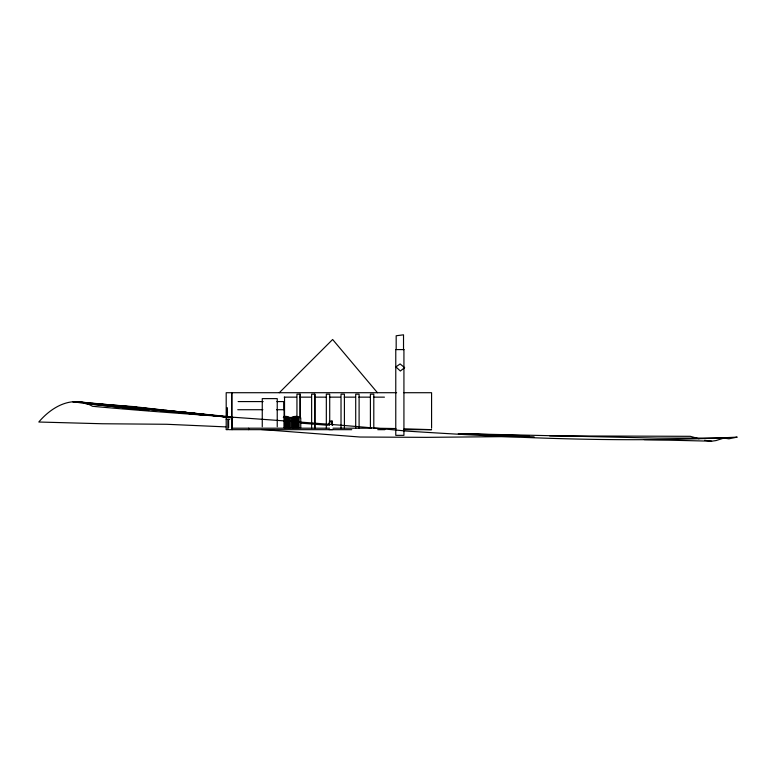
<?xml version="1.0" encoding="UTF-8"?>
<svg xmlns="http://www.w3.org/2000/svg" width="776" height="776" viewBox="0 0 776 776"><rect width="100%" height="100%" fill="white"/><g stroke="black" fill="none" stroke-linecap="round" stroke-linejoin="round"><path stroke-width="1.16" d="M328.878 425.151L329.703 420.825L329.402 421.3M279.302 392.714L332.632 339.49L377.446 392.714M225.748 426.887L166.685 424.278L102.306 423.754L38.8 422.018C52.05 406.391 72.76 394.79 92.509 406.294C197.017 415.8 301.883 420.796 406.343 431.058C516.418 438.207 626.96 442.873 737.2 437.111L728.916 438.809L723.824 438.081L715.967 440.593L711.621 441.185L644.313 439.604M519.804 436.49L426.237 437.354L360.093 437.034L261.464 429.516M549.67 435.879L690.281 436.316L699.069 438.779M396.643 392.714L226.194 392.714L226.194 429.244M403.869 392.714L431.582 392.714L431.582 428.197M284.2 397.147L296.286 397.147M300.07 397.147L310.982 397.147M314.765 397.147L325.678 397.147M329.46 397.147L340.363 397.147M344.156 397.147L355.059 397.147M358.842 397.147L369.754 397.147M373.537 397.147L384.44 397.147M238.125 401.58L263.151 401.58M276.906 401.58L283.725 401.58L283.725 409.718M237.757 409.718L262.87 409.718M276.547 409.718L284.123 409.718L284.123 427.751M283.308 417.478L291.456 417.478A9.428 9.37 -90 0 1 300.273 417.478L292.125 417.478M232.237 418.342L232.072 429.671M226.194 419.321L229.774 419.321M231.801 428.197L329.596 428.197M332.982 428.197L371.714 428.197M374.711 428.197L395.905 428.556M328.878 429.594L332.642 429.594M226.194 429.671L227.824 429.671M228.619 429.671L351.761 429.671M377.737 429.671L384.896 429.671M404.015 429.671L431.582 429.671L404.16 428.808M723.824 438.081L657.602 438.11L458.296 433.619L529.213 435.85M462.942 433.765L534.121 436.878M711.621 441.185L704.579 440.312M87.368 403.113L72.973 402.036L86.262 403.132M92.169 403.481L132.958 406.546L232.393 417.837M301.253 423.182L327.695 425.258M92.305 403.627L95.923 403.927M99.551 404.228L105.594 404.733M108.009 404.926L114.053 405.431M116.468 405.625L137.003 407.332L77.484 401.774L205.931 415.344M136.809 407.468L140.369 407.807M143.938 408.147L148.682 408.603M151.058 408.826L232.839 417.663M136.896 407.516L139.292 407.749M144.094 408.225L147.692 408.583M151.291 408.942L154.89 409.301M158.488 409.66L163.29 410.135M165.686 410.378L231.879 416.964M140.834 408.642L201.634 414.801M189.431 412.745L229.696 417.149M144.675 409.961L85.244 403.51L148.866 410.504M189.489 412.774L232.616 417.721M403.52 349.598L403.52 334.815L396.177 335.765L396.177 349.598M373.799 428.197L373.799 394.189L370.404 394.189L370.404 428.197M359.104 428.197L359.104 394.189L355.709 394.189L355.709 428.197M344.408 428.197L344.408 394.189L341.023 394.189L341.023 428.197M329.713 422.328L329.713 394.189L326.327 394.189L326.327 423.502M326.327 425.849L326.327 428.197M315.027 428.197L315.027 394.189L311.632 394.189L311.632 428.197M314.697 394.189L314.697 428.197M300.758 417.847L300.758 427.76M300.331 417.643L300.331 394.189L296.946 394.189L296.946 417.643M300.002 394.189L300.002 417.643M299.129 417.847L299.129 427.76M298.149 417.847L298.149 427.76M297.16 417.847L297.16 427.76M296.18 417.847L296.18 427.76M295.2 417.847L295.2 427.76M294.22 417.847L294.22 427.76M293.231 417.847L293.231 427.76M292.901 417.847L292.901 427.76M292.251 417.847L292.251 427.76M291.941 417.847L291.941 427.76M290.311 417.847L290.311 427.76M289.332 417.847L289.332 427.76M289.002 417.847L289.002 427.76M288.342 417.847L288.342 427.76M287.363 417.847L287.363 427.76M286.383 417.847L286.383 427.76M285.403 417.847L285.403 427.76M285.073 417.847L285.073 427.76M284.53 397.147L284.53 417.449M284.423 417.847L284.423 427.76M277.236 426.713L277.236 398.621L262.259 398.621L262.259 426.713M248.64 428.197L248.64 429.671M231.801 392.714L231.801 426.519M231.743 392.714L231.743 427.76M228.619 419.321L228.619 427.76M227.824 419.321L227.824 429.244M283.861 416.489A9.428 9.37 -90 0 1 288.876 417.042M329.674 421.3L329.257 425.151L329.916 420.825L329.674 421.3M227.009 407.788L226.524 412.231L227.009 416.663L227.504 412.231L227.009 407.788M404.597 367.659L400.377 371.025L395.915 366.912L400.106 363.944L404.597 367.659M403.927 349.598L395.77 349.598L395.77 435.346L403.927 435.346L403.927 349.598M132.056 407.022L128.496 406.682L132.095 407.031M187.064 412.483L184.698 412.221L187.094 412.502M332.118 421.3L331.808 420.825L332.642 425.151L332.118 421.3M332.264 425.151L331.837 421.3L332.264 425.151"/></g></svg>
